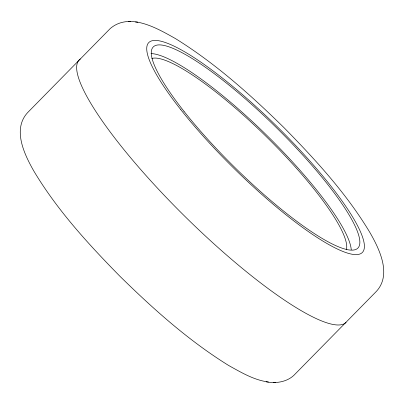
<?xml version="1.0" encoding="UTF-8"?>
<svg xmlns="http://www.w3.org/2000/svg" width="404" height="404" viewBox="0 0 404 404"><rect width="100%" height="100%" fill="white"/><g stroke="black" fill="none" stroke-linecap="round" stroke-linejoin="round"><path stroke-width="0.61" d="M266.17 381.815C275.594 383.684 286.396 382.134 293.683 375.528L375.084 292.703C392.501 275.962 379.826 249.854 370.044 232.744C346.723 193.804 315.832 160.075 284.163 127.821C250.722 94.99 215.489 63.438 175.558 38.653L173.952 37.739C156.055 27.719 129.371 12.373 110.317 28.472L28.916 111.297C11.499 128.038 24.174 154.146 33.956 171.256C57.277 210.196 88.168 243.925 119.837 276.179C153.278 309.01 188.511 340.562 228.442 365.347L230.048 366.261C242.082 372.942 254.565 380.25 268.458 382.002M128.356 21.437L130.714 21.624M135.542 21.998L137.83 22.185M273.286 382.376L275.644 382.563M151.035 53.591A143.476 28.775 44.5 0 1 266.362 134.931A143.476 28.775 44.5 0 1 351.238 249.743M151.914 58.444A137.224 27.517 44.5 0 1 266.458 136.784A137.224 27.517 44.5 0 1 346.374 249.707M346.051 322.437A187.163 37.532 44.5 0 1 183.502 215.009A187.163 37.532 44.5 0 1 80.325 58.984M183.982 111.312A143.476 28.775 44.5 0 0 357.04 248.793A143.476 28.775 44.5 0 0 225.639 82.431A143.476 28.775 44.5 0 0 183.982 111.312M180.861 109.731A149.727 30.027 44.5 0 0 361.459 253.202A149.727 30.027 44.5 0 0 224.336 79.598A149.727 30.027 44.5 0 0 180.861 109.731"/></g></svg>
